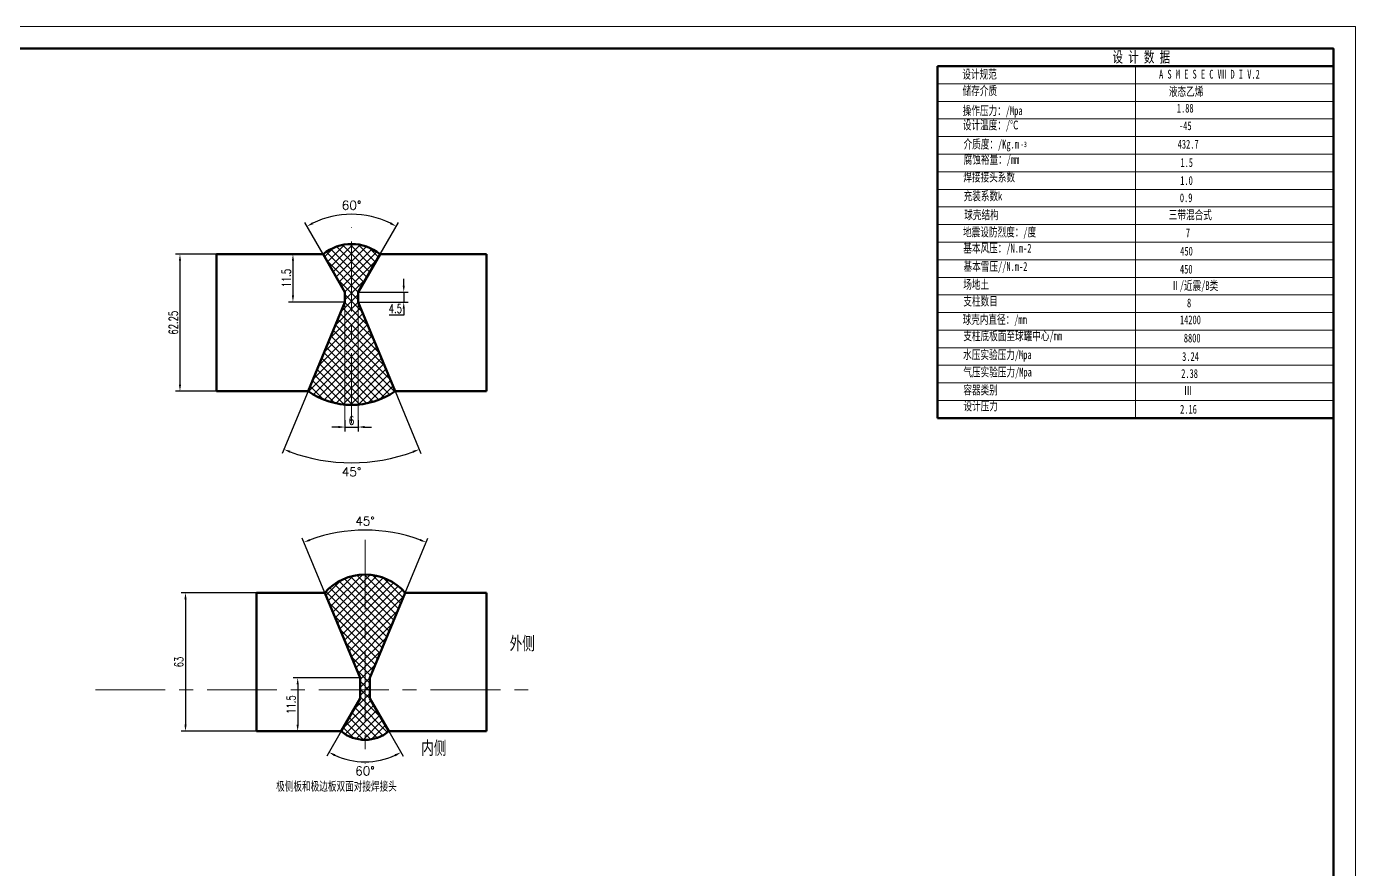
# Model space of a CAD drawing. Header units: millimetres. Extents: x 29964 to 31153, y 1868 to 2709.
# Drawn here: x 30549 to 31153, y 2326 to 2709 of the extents above; entities that cross this region are included whole.
import ezdxf

# ---------------------------------------------------------------- set-up
doc = ezdxf.new("R2010")
doc.units = ezdxf.units.MM
doc.linetypes.add('CENTER', pattern=[50.8, 31.75, -6.35, 6.35, -6.35])
doc.layers.get('0').update_dxf_attribs({"lineweight": 18})
doc.layers.get('Defpoints').update_dxf_attribs({"lineweight": 18})
for name, color, linetype, lineweight in [('中心线', 80, 'CENTER', 18), ('剖面线', 10, 'Continuous', 18), ('尺寸线', 7, 'Continuous', 18), ('文字', 7, 'Continuous', 18), ('轮廓线', 170, 'Continuous', 50)]:
    doc.layers.add(name, color=color, linetype=linetype, lineweight=lineweight)
doc.styles.get("Standard").update_dxf_attribs({"font": 'txt', "bigfont": 'gbcbig.shx'})
doc.styles.add('技术说明', font='txt.shx', dxfattribs={"width": 0.7, "height": 4, "bigfont": 'gbcbig.shx'})
doc.styles.add('技术说明文字', font='txt.shx', dxfattribs={"width": 0.7, "height": 4})
doc.dimstyles.new('副本 ISO-25', dxfattribs={"dimtxt": 4, "dimasz": 3, "dimexe": 2, "dimexo": 0, "dimgap": 1, "dimtad": 1, "dimtoh": 1, "dimdsep": 46, "dimtxsty": '技术说明文字', "dimcen": 0, "dimadec": 0, "dimazin": 0, "dimtfac": 1, "dimtmove": 0, "dimatfit": 3, "dimfxl": 0, "dimarcsym": 0})
doc.dimstyles.new('副本 Standard', dxfattribs={"dimtxt": 4, "dimasz": 3, "dimexe": 2, "dimexo": 0, "dimgap": 2, "dimtad": 2, "dimtih": 1, "dimtoh": 1, "dimdec": 0, "dimzin": 0, "dimdsep": 46, "dimtxsty": 'Standard', "dimcen": 0, "dimadec": 0, "dimazin": 0, "dimtfac": 1, "dimtdec": 0, "dimtofl": 0, "dimtmove": 0, "dimatfit": 3, "dimfxl": 0, "dimtolj": 1, "dimtzin": 0, "dimarcsym": 0})

# ---------------------------------------------------------------- blocks, each defined once
blk = doc.blocks.new('*D2')
at = {"layer": 'Defpoints', "color": 0}
for p in [(30634.98, 2605.85), (30618.31, 2543.6), (30634.98, 2543.6)]:
    blk.add_point(p, dxfattribs=at)
at = {"layer": '尺寸线', "color": 0, "lineweight": -2}
for p, q in [((30634.98, 2605.85), (30616.31, 2605.85)), ((30618.31, 2602.85), (30618.31, 2546.6)), ((30634.98, 2543.6), (30616.31, 2543.6))]:
    blk.add_line(p, q, dxfattribs=at)
at = {"layer": '尺寸线', "color": 0}
for points in [[(30617.81, 2602.85), (30618.81, 2602.85), (30618.31, 2605.85)], [(30617.81, 2546.6), (30618.81, 2546.6), (30618.31, 2543.6)]]:
    blk.add_solid(points, dxfattribs=at)
at = {"layer": '尺寸线', "color": 0, "insert": (30615.31, 2574.72), "char_height": 4, "attachment_point": 5, "rotation": 90, "style": '技术说明文字'}
blk.add_mtext('62.25', dxfattribs=at)
blk = doc.blocks.new('*D3')
at = {"layer": 'Defpoints', "color": 0}
for p in [(30675.59, 2605.85), (30669.7, 2584.1), (30693.36, 2584.1)]:
    blk.add_point(p, dxfattribs=at)
at = {"layer": '尺寸线', "color": 0, "lineweight": -2}
for p, q in [((30675.59, 2605.85), (30667.7, 2605.85)), ((30669.7, 2602.85), (30669.7, 2587.1)), ((30693.36, 2584.1), (30667.7, 2584.1))]:
    blk.add_line(p, q, dxfattribs=at)
at = {"layer": '尺寸线', "color": 0}
for points in [[(30669.2, 2602.85), (30670.2, 2602.85), (30669.7, 2605.85)], [(30669.2, 2587.1), (30670.2, 2587.1), (30669.7, 2584.1)]]:
    blk.add_solid(points, dxfattribs=at)
at = {"layer": '尺寸线', "color": 0, "insert": (30666.7, 2594.97), "char_height": 4, "attachment_point": 5, "rotation": 90, "style": '技术说明文字'}
blk.add_mtext('11.5', dxfattribs=at)
blk = doc.blocks.new('*D4')
at = {"layer": 'Defpoints', "color": 0}
for p in [(30699.36, 2588.6), (30699.36, 2584.1), (30720.09, 2584.1)]:
    blk.add_point(p, dxfattribs=at)
at = {"layer": '尺寸线', "color": 0, "lineweight": -2}
for p, q in [((30720.09, 2591.6), (30720.09, 2594.6)), ((30699.36, 2588.6), (30722.09, 2588.6)), ((30720.09, 2588.6), (30720.09, 2584.1)), ((30699.36, 2584.1), (30722.09, 2584.1)), ((30720.09, 2581.1), (30720.09, 2578.1)), ((30720.09, 2578.1), (30713.49, 2578.1))]:
    blk.add_line(p, q, dxfattribs=at)
at = {"layer": '尺寸线', "color": 0}
for points in [[(30719.59, 2591.6), (30720.59, 2591.6), (30720.09, 2588.6)], [(30719.59, 2581.1), (30720.59, 2581.1), (30720.09, 2584.1)]]:
    blk.add_solid(points, dxfattribs=at)
at = {"layer": '尺寸线', "color": 0, "insert": (30716.29, 2581.1), "char_height": 4, "attachment_point": 5, "style": '技术说明文字'}
blk.add_mtext('4.5', dxfattribs=at)
blk = doc.blocks.new('*D5')
at = {"layer": 'Defpoints', "color": 0}
for p in [(30693.36, 2530.42), (30699.36, 2530.42), (30699.36, 2527.28)]:
    blk.add_point(p, dxfattribs=at)
at = {"layer": '尺寸线', "color": 0, "lineweight": -2}
for p, q in [((30690.36, 2527.28), (30687.36, 2527.28)), ((30693.36, 2530.42), (30693.36, 2525.28)), ((30693.36, 2527.28), (30699.36, 2527.28)), ((30699.36, 2530.42), (30699.36, 2525.28)), ((30702.36, 2527.28), (30705.36, 2527.28))]:
    blk.add_line(p, q, dxfattribs=at)
at = {"layer": '尺寸线', "color": 0}
for points in [[(30690.36, 2527.78), (30690.36, 2526.78), (30693.36, 2527.28)], [(30702.36, 2527.78), (30702.36, 2526.78), (30699.36, 2527.28)]]:
    blk.add_solid(points, dxfattribs=at)
at = {"layer": '尺寸线', "color": 0, "insert": (30696.36, 2530.28), "char_height": 4, "attachment_point": 5, "style": '技术说明文字'}
blk.add_mtext('6', dxfattribs=at)
blk = doc.blocks.new('*D9')
at = {"layer": 'Defpoints', "color": 0}
for p in [(30653.07, 2451.96), (30620.84, 2388.96), (30653.07, 2388.96)]:
    blk.add_point(p, dxfattribs=at)
at = {"layer": '尺寸线', "color": 0, "lineweight": -2}
for p, q in [((30653.07, 2451.96), (30618.84, 2451.96)), ((30620.84, 2448.96), (30620.84, 2391.96)), ((30653.07, 2388.96), (30618.84, 2388.96))]:
    blk.add_line(p, q, dxfattribs=at)
at = {"layer": '尺寸线', "color": 0}
for points in [[(30620.34, 2448.96), (30621.34, 2448.96), (30620.84, 2451.96)], [(30620.34, 2391.96), (30621.34, 2391.96), (30620.84, 2388.96)]]:
    blk.add_solid(points, dxfattribs=at)
at = {"layer": '尺寸线', "color": 0, "insert": (30617.84, 2420.46), "char_height": 4, "attachment_point": 5, "rotation": 90, "style": '技术说明文字'}
blk.add_mtext('63', dxfattribs=at)
blk = doc.blocks.new('*D10')
at = {"layer": 'Defpoints', "color": 0}
for p in [(30700.24, 2413.24), (30671.85, 2388.96), (30682.13, 2388.96)]:
    blk.add_point(p, dxfattribs=at)
at = {"layer": '尺寸线', "color": 0, "lineweight": -2}
for p, q in [((30700.24, 2413.24), (30669.85, 2413.24)), ((30671.85, 2410.24), (30671.85, 2391.96)), ((30682.13, 2388.96), (30669.85, 2388.96))]:
    blk.add_line(p, q, dxfattribs=at)
at = {"layer": '尺寸线', "color": 0}
for points in [[(30671.35, 2410.24), (30672.35, 2410.24), (30671.85, 2413.24)], [(30671.35, 2391.96), (30672.35, 2391.96), (30671.85, 2388.96)]]:
    blk.add_solid(points, dxfattribs=at)
at = {"layer": '尺寸线', "color": 0, "insert": (30668.85, 2401.1), "char_height": 4, "attachment_point": 5, "rotation": 90, "style": '技术说明文字'}
blk.add_mtext('11.5', dxfattribs=at)
blk = doc.blocks.new('*D42')
at = {"layer": 'Defpoints', "color": 0}
for p in [(30693.36, 2584.1), (30699.36, 2584.1), (30676.58, 2543.6), (30716.13, 2543.6), (30685.87, 2511.7)]:
    blk.add_point(p, dxfattribs=at)
at = {"layer": '文字', "color": 0, "lineweight": -2}
for p, q in [((30676.58, 2543.6), (30664.85, 2515.28)), ((30716.13, 2543.6), (30727.86, 2515.28))]:
    blk.add_line(p, q, dxfattribs=at)
blk.add_arc((30696.36, 2591.34), 80.33, 249.6399, 290.3601, dxfattribs=at)
at = {"layer": '文字', "color": 0}
for points in [[(30668.23, 2515.56), (30668.59, 2516.49), (30665.62, 2517.12)], [(30724.12, 2516.49), (30724.49, 2515.56), (30727.1, 2517.12)]]:
    blk.add_solid(points, dxfattribs=at)
at = {"layer": '文字', "color": 0, "insert": (30696.36, 2506.9), "char_height": 4, "attachment_point": 5}
blk.add_mtext('\\A1;45°', dxfattribs=at)
blk = doc.blocks.new('*D43')
at = {"layer": 'Defpoints', "color": 0}
for p in [(30711.96, 2479.79), (30684.2, 2451.96), (30720.78, 2451.96), (30700.24, 2413.24), (30704.74, 2413.24)]:
    blk.add_point(p, dxfattribs=at)
at = {"layer": '文字', "color": 0, "lineweight": -2}
for p, q in [((30684.2, 2451.96), (30673.94, 2476.73)), ((30720.78, 2451.96), (30731.04, 2476.73))]:
    blk.add_line(p, q, dxfattribs=at)
blk.add_arc((30702.49, 2407.81), 72.61, 69.86755, 110.13245, dxfattribs=at)
at = {"layer": '文字', "color": 0}
for points in [[(30677.68, 2475.51), (30677.32, 2476.44), (30674.7, 2474.89)], [(30727.66, 2476.44), (30727.3, 2475.51), (30730.27, 2474.89)]]:
    blk.add_solid(points, dxfattribs=at)
at = {"layer": '文字', "color": 0, "insert": (30702.49, 2484.52), "char_height": 4, "attachment_point": 5}
blk.add_mtext('\\A1;45°', dxfattribs=at)
blk = doc.blocks.new('*D44')
at = {"layer": 'Defpoints', "color": 0}
for p in [(30700.24, 2403.91), (30704.74, 2403.91), (30691.61, 2388.96), (30713.37, 2388.96), (30696.8, 2375.53)]:
    blk.add_point(p, dxfattribs=at)
at = {"layer": '文字', "color": 0, "lineweight": -2}
for p, q in [((30691.61, 2388.96), (30685.1, 2377.69)), ((30713.37, 2388.96), (30719.87, 2377.69))]:
    blk.add_line(p, q, dxfattribs=at)
blk.add_arc((30702.49, 2407.81), 32.77, 245.24699, 294.75301, dxfattribs=at)
at = {"layer": '文字', "color": 0}
for points in [[(30688.54, 2377.6), (30689, 2378.49), (30686.1, 2379.43)], [(30715.98, 2378.49), (30716.44, 2377.6), (30718.87, 2379.43)]]:
    blk.add_solid(points, dxfattribs=at)
at = {"layer": '文字', "color": 0, "insert": (30702.49, 2370.92), "char_height": 4, "attachment_point": 5}
blk.add_mtext('\\A1;60°', dxfattribs=at)
blk = doc.blocks.new('*D45')
at = {"layer": 'Defpoints', "color": 0}
for p in [(30703.41, 2623.37), (30683.4, 2605.85), (30709.32, 2605.85), (30693.36, 2588.6), (30699.36, 2588.6)]:
    blk.add_point(p, dxfattribs=at)
at = {"layer": '文字', "color": 0, "lineweight": -2}
for p, q in [((30683.4, 2605.85), (30675.07, 2620.28)), ((30709.32, 2605.85), (30717.65, 2620.28))]:
    blk.add_line(p, q, dxfattribs=at)
blk.add_arc((30696.36, 2583.4), 40.58, 64.23666, 115.76334, dxfattribs=at)
at = {"layer": '文字', "color": 0}
for points in [[(30678.95, 2619.51), (30678.49, 2620.39), (30676.07, 2618.54)], [(30714.23, 2620.39), (30713.76, 2619.51), (30716.65, 2618.54)]]:
    blk.add_solid(points, dxfattribs=at)
at = {"layer": '文字', "color": 0, "insert": (30696.36, 2628.09), "char_height": 4, "attachment_point": 5}
blk.add_mtext('\\A1;60°', dxfattribs=at)

msp = doc.modelspace()

# ---------------------------------------------------------------- hatches: boundary and pattern name
at = {"layer": '剖面线'}
h = msp.add_hatch(dxfattribs=at)
h.set_pattern_fill('ANSI37', color=256, scale=0.8, style=0)
h.paths.add_polyline_path([(30693.359, 2588.597), (30693.359, 2584.097), (30693.359, 2537.466, 0.0437451), (30699.359, 2537.466), (30699.359, 2584.097), (30699.359, 2588.597), (30709.318, 2605.847, 0.3576852), (30683.399, 2605.847)])
h.paths.add_polyline_path([(30693.359, 2584.097), (30676.583, 2543.597, 0.132246), (30693.359, 2537.466)])
h.paths.add_polyline_path([(30699.359, 2537.466, 0.132246), (30716.134, 2543.597), (30699.359, 2584.097)])
h = msp.add_hatch(dxfattribs=at)
h.set_pattern_fill('ANSI37', color=256, scale=0.8, style=0)
h.paths.add_polyline_path([(30720.778, 2451.962, 0.2145055), (30702.488, 2460.187), (30702.488, 2407.806), (30704.738, 2407.806), (30704.738, 2413.238)])
h.paths.add_polyline_path([(30702.488, 2460.187, 0.2145055), (30684.197, 2451.962), (30700.238, 2413.238), (30700.238, 2407.806), (30702.488, 2407.806)])
h.paths.add_polyline_path([(30702.488, 2407.806), (30700.238, 2407.806), (30700.238, 2403.909), (30691.608, 2388.962, 0.1729053), (30702.488, 2385.084)])
h.paths.add_polyline_path([(30704.738, 2403.909), (30704.738, 2407.806), (30702.488, 2407.806), (30702.488, 2385.084, 0.1729053), (30713.367, 2388.962)])

# ---------------------------------------------------------------- linework, layer by layer
for p, q in [((31052.923, 2531.331), (31052.923, 2691.331)), ((30962.923, 2683.331), (31142.923, 2683.331)), ((30962.923, 2675.331), (31142.923, 2675.331)), ((30962.923, 2667.331), (31142.923, 2667.331)), ((30962.923, 2659.331), (31142.923, 2659.331)), ((30962.923, 2651.331), (31142.923, 2651.331)), ((30962.923, 2643.331), (31142.923, 2643.331)), ((30962.923, 2635.331), (31142.923, 2635.331)), ((30962.923, 2627.331), (31142.923, 2627.331)), ((30962.923, 2619.331), (31142.923, 2619.331)), ((30962.923, 2611.331), (31142.923, 2611.331)), ((30962.923, 2603.331), (31142.923, 2603.331)), ((30962.923, 2595.331), (31142.923, 2595.331)), ((30962.923, 2587.331), (31142.923, 2587.331)), ((30962.923, 2579.331), (31142.923, 2579.331)), ((30962.923, 2571.331), (31142.923, 2571.331)), ((30962.923, 2563.331), (31142.923, 2563.331)), ((30962.923, 2555.331), (31142.923, 2555.331)), ((30962.923, 2547.331), (31142.923, 2547.331)), ((30962.923, 2539.331), (31142.923, 2539.331))]:
    msp.add_line(p, q)
msp.add_lwpolyline([(29963.923, 1868.331), (31152.923, 1868.331), (31152.923, 2709.331), (29963.923, 2709.331)], close=True)
at = {"layer": '中心线'}
for p, q in [((30696.359, 2529.062), (30696.359, 2618.104)), ((30702.488, 2476.067), (30702.488, 2374.377)), ((30579.889, 2407.806), (30779.455, 2407.806))]:
    msp.add_line(p, q, dxfattribs=at)
at = {"layer": '尺寸线'}
for p, q in [((30693.359, 2584.097), (30693.359, 2530.423)), ((30699.359, 2584.097), (30699.359, 2529.808)), ((30702.488, 2407.806), (30700.238, 2407.806))]:
    msp.add_line(p, q, dxfattribs=at)
at = {"layer": '轮廓线'}
for p, q in [((30962.923, 2691.331), (31142.923, 2691.331)), ((30962.923, 2531.331), (30962.923, 2691.331)), ((30675.592, 2605.847), (30634.981, 2605.847)), ((30634.981, 2605.847), (30634.981, 2543.597)), ((30675.592, 2605.847), (30683.399, 2605.847)), ((30683.399, 2605.847), (30693.359, 2588.597)), ((30709.318, 2605.847), (30699.359, 2588.597)), ((30717.125, 2605.847), (30709.318, 2605.847)), ((30717.125, 2605.847), (30757.736, 2605.847)), ((30757.736, 2605.847), (30757.736, 2543.597)), ((30693.359, 2588.597), (30693.359, 2584.097)), ((30699.359, 2588.597), (30699.359, 2584.097)), ((30693.359, 2584.097), (30676.583, 2543.597)), ((30699.359, 2584.097), (30716.134, 2543.597)), ((30634.981, 2543.597), (30676.583, 2543.597)), ((30757.736, 2543.597), (30716.134, 2543.597)), ((30962.923, 2531.331), (31142.923, 2531.331)), ((30653.071, 2388.962), (30653.071, 2451.962)), ((30653.071, 2451.962), (30684.197, 2451.962)), ((30700.238, 2413.238), (30684.197, 2451.962)), ((30704.738, 2413.238), (30720.778, 2451.962)), ((30720.778, 2451.962), (30757.658, 2451.962)), ((30757.658, 2451.962), (30757.658, 2388.962)), ((30700.238, 2407.806), (30700.238, 2413.238)), ((30704.738, 2407.806), (30704.738, 2413.238)), ((30700.238, 2407.806), (30700.238, 2403.909)), ((30704.738, 2407.806), (30704.738, 2403.909)), ((30700.238, 2403.909), (30691.608, 2388.962)), ((30704.738, 2403.909), (30713.367, 2388.962)), ((30691.608, 2388.962), (30653.071, 2388.962)), ((30757.658, 2388.962), (30713.367, 2388.962))]:
    msp.add_line(p, q, dxfattribs=at)
msp.add_lwpolyline([(29988.923, 1878.331), (31142.923, 1878.331), (31142.923, 2699.331), (29988.923, 2699.331)], close=True, dxfattribs=at)
for centre, radius, start, end in [((30696.359, 2590.049), 20.433, 50.637244, 129.362756), ((30696.359, 2571.69), 34.355, 234.856677, 305.143323), ((30702.488, 2435.739), 24.448, 41.572807, 138.427193), ((30702.488, 2402.283), 17.199, 230.760979, 309.239021)]:
    msp.add_arc(centre, radius, start, end, dxfattribs=at)

# ---------------------------------------------------------------- texts
at = {"layer": '尺寸线', "attachment_point": 1, "style": '技术说明文字'}
for s, insert, char_height, width in [('{\\fSimSun|b0|i0|c134|p2;外侧}', (30768.268, 2431.974), 6, 22.79658), ('{\\fSimSun|b0|i0|c134|p2;内侧}', (30728.04, 2384.398), 6, 22.79658), ('{\\fSimSun|b0|i0|c134|p2;极侧板和极边板双面对接焊接头}', (30662.069, 2365.96), 4, 133.94205)]:
    msp.add_mtext(s, dxfattribs=dict(at, insert=insert, char_height=char_height, width=width))
at = {"layer": '文字', "attachment_point": 1}
for s, insert, char_height, width, style in [('{\\fSimSun|b0|i0|c134|p2;设 计 数 据}', (31042.434, 2698.023), 5, 50.17428, '技术说明文字'), ('{\\fSimSun|b0|i0|c134|p2;设计规范}', (30974.141, 2689.644), 4, 18.93704, '技术说明文字'), ('{\\fSimSun|b0|i0|c134|p2;A S M E S E C Ⅷ D I V.2}', (31063.61, 2689.69), 4, 52.78933, '技术说明文字'), ('{\\fSimSun|b0|i0|c134|p2;\\C0;储存介质}', (30974.26, 2682.155), 4, 21.38054, '技术说明文字'), ('{\\fSimSun|b0|i0|c134|p2;液态乙烯}', (31068.093, 2681.804), 4, 21.38054, '技术说明文字'), ('{\\fSimSun|b0|i0|c134|p2;操作压力：/Mpa}', (30974.304, 2673.108), 4, 35.1048, '技术说明文字'), ('{\\fSimSun|b0|i0|c134|p2; 1.88}', (31069.807, 2674.271), 4, 23.4575, '技术说明文字'), ('{\\fSimSun|b0|i0|c134|p2;设计温度：/℃}', (30974.357, 2666.601), 4, 34.20886, '技术说明文字'), ('{\\fSimSun|b0|i0|c134|p2;-45}', (31072.698, 2666.271), 4, 23.4575, '技术说明文字'), ('{\\fSimSun|b0|i0|c134|p2;介质度：/Kg.m}', (30974.683, 2657.879), 4, 58.78326, '技术说明文字'), ('{\\fSimSun|b0|i0|c134|p2;-3}', (31000.639, 2657.024), 2.5, 4.49244, '技术说明'), ('{\\fSimSun|b0|i0|c134|p2;432.7}', (31072.093, 2657.873), 4, 24.26982, '技术说明文字'), ('{\\fSimSun|b0|i0|c134|p2;腐蚀裕量：/mm}', (30974.755, 2650.924), 4, 30.95087, '技术说明文字'), ('{\\fSimSun|b0|i0|c134|p2;1.5}', (31073.322, 2649.52), 4, 23.21461, '技术说明文字'), ('{\\fSimSun|b0|i0|c134|p2;焊接接头系数}', (30974.594, 2642.893), 4, 24.1091, '技术说明文字'), ('{\\fSimSun|b0|i0|c134|p2;1.0}', (31073.251, 2641.343), 4, 20.75246, '技术说明文字'), ('{\\fSimSun|b0|i0|c134|p2;充装系数k}', (30974.721, 2634.311), 4, 22.83694, '技术说明文字'), ('{\\fSimSun|b0|i0|c134|p2;0.9}', (31073.079, 2633.52), 4, 24.97329, '技术说明文字'), ('{\\fSimSun|b0|i0|c134|p2;球壳结构}', (30975.005, 2625.767), 4, 22.61195, '技术说明文字'), ('{\\fSimSun|b0|i0|c134|p2;三带混合式}', (31068.031, 2625.729), 4, 52.19872, '技术说明文字'), ('{\\fSimSun|b0|i0|c134|p2;地震设防烈度：/度}', (30974.467, 2617.935), 4, 36.29547, '技术说明文字'), ('{\\fSimSun|b0|i0|c134|p2;7}', (31075.814, 2617.59), 4, 19.33916, '技术说明文字'), ('{\\fSimSun|b0|i0|c134|p2;基本风压：/N.m-2}', (30974.58, 2610.603), 4, 33.25376, '技术说明文字'), ('{\\fSimSun|b0|i0|c134|p2;450}', (31073.244, 2609.249), 4, 30.86713, '技术说明文字'), ('{\\fSimSun|b0|i0|c134|p2;基本雪压//N.m-2}', (30974.701, 2602.289), 4, 33.57198, '技术说明文字'), ('{\\fSimSun|b0|i0|c134|p2;450}', (31073.123, 2601.044), 4, 30.86713, '技术说明文字'), ('{\\fSimSun|b0|i0|c134|p2;场地土}', (30974.577, 2594.084), 4, 22.43436, '技术说明文字'), ('{\\fSimSun|b0|i0|c134|p2;Ⅱ/近震/B类}', (31069.114, 2593.582), 4, 30.86713, '技术说明文字'), ('{\\fSimSun|b0|i0|c134|p2;支柱数目 }', (30974.599, 2586.498), 4, 32.2991, '技术说明文字'), ('{\\fSimSun|b0|i0|c134|p2;8}', (31076.32, 2585.751), 4, 17.58683, '技术说明文字'), ('{\\fSimSun|b0|i0|c134|p2;球壳内直径：/mm}', (30974.247, 2578.159), 4, 31.4272, '技术说明文字'), ('{\\fSimSun|b0|i0|c134|p2;14200}', (31073.121, 2578.033), 4, 25.67677, '技术说明文字'), ('{\\fSimSun|b0|i0|c134|p2;支柱底板面至球罐中心/mm}', (30974.594, 2570.717), 4, 47.25653, '技术说明文字'), ('{\\fSimSun|b0|i0|c134|p2;8800}', (31074.876, 2569.751), 4, 20.75246, '技术说明文字'), ('\\pt40;{\\fSimSun|b0|i0|c134|p2;水压实验压力/Mpa}', (30974.507, 2562.151), 4, 38.528, '技术说明文字'), ('{\\fSimSun|b0|i0|c134|p2;3.24}', (31074.1, 2561.327), 4, 23.56635, '技术说明文字'), ('{\\fSimSun|b0|i0|c134|p2;气压实验压力/Mpa}', (30974.598, 2554.246), 4, 33.09465, '技术说明文字'), ('{\\fSimSun|b0|i0|c134|p2;2.38}', (31073.679, 2553.609), 4, 21.80767, '技术说明文字'), ('{\\fSimSun|b0|i0|c134|p2;容器类别}', (30974.601, 2546.073), 4, 29.11693, '技术说明文字'), ('{\\fSimSun|b0|i0|c134|p54;Ⅲ}', (31074.872, 2545.892), 4, 15.82814, '技术说明文字'), ('{\\fSimSun|b0|i0|c134|p2;设计压力}', (30974.65, 2538.841), 4, 32.62985, '技术说明文字'), ('{\\fSimSun|b0|i0|c134|p2;2.16}', (31073.187, 2537.367), 4, 39.78411, '技术说明文字')]:
    msp.add_mtext(s, dxfattribs=dict(at, insert=insert, char_height=char_height, width=width, style=style))

# ---------------------------------------------------------------- dimensions: what is measured, and where the dimension line sits
at = {"layer": '尺寸线'}
for base, p1, p2, picture, middle in [((30618.306, 2543.597), (30634.981, 2605.847), (30634.981, 2543.597), '*D2', (30615.306, 2574.722)), ((30720.088, 2584.097), (30699.359, 2588.597), (30699.359, 2584.097), '*D4', (30716.288, 2581.097)), ((30620.837, 2388.962), (30653.071, 2451.962), (30653.071, 2388.962), '*D9', (30617.837, 2420.462))]:
    dim = msp.add_linear_dim(base=base, p1=p1, p2=p2, angle=90, dimstyle='副本 ISO-25', dxfattribs=at)
    dim.commit()
    dim.dimension.update_dxf_attribs({"geometry": picture, "text_midpoint": middle})
for base, p1, p2, picture, middle in [((30669.704, 2584.097), (30675.592, 2605.847), (30693.359, 2584.097), '*D3', (30666.704, 2594.972)), ((30671.845, 2388.962), (30700.238, 2413.238), (30682.133, 2388.962), '*D10', (30668.845, 2401.1))]:
    dim = msp.add_linear_dim(base=base, p1=p1, p2=p2, angle=90, text='11.5', dimstyle='副本 ISO-25', dxfattribs=at)
    dim.commit()
    dim.dimension.update_dxf_attribs({"geometry": picture, "text_midpoint": middle})
dim = msp.add_linear_dim(base=(30699.359, 2527.279), p1=(30693.359, 2530.423), p2=(30699.359, 2530.423), dimstyle='副本 ISO-25', dxfattribs=at)
dim.commit()
dim.dimension.update_dxf_attribs({"geometry": '*D5', "text_midpoint": (30696.359, 2530.279)})
at = {"layer": '文字'}
for base, line1, line2, picture, middle in [((30703.405, 2623.365), ((30709.318, 2605.847), (30699.359, 2588.597)), ((30683.399, 2605.847), (30693.359, 2588.597)), '*D45', (30696.359, 2628.092)), ((30685.874, 2511.697), ((30699.359, 2584.097), (30716.134, 2543.597)), ((30693.359, 2584.097), (30676.583, 2543.597)), '*D42', (30696.359, 2506.9)), ((30711.965, 2479.791), ((30704.738, 2413.238), (30720.778, 2451.962)), ((30700.238, 2413.238), (30684.197, 2451.962)), '*D43', (30702.488, 2484.523)), ((30696.797, 2375.533), ((30704.738, 2403.909), (30713.367, 2388.962)), ((30700.238, 2403.909), (30691.608, 2388.962)), '*D44', (30702.488, 2370.925))]:
    dim = msp.add_angular_dim_2l(base=base, line1=line1, line2=line2, dimstyle='副本 Standard', dxfattribs=at)
    dim.commit()
    dim.dimension.update_dxf_attribs({"geometry": picture, "text_midpoint": middle})

doc.saveas('drawing.dxf')
